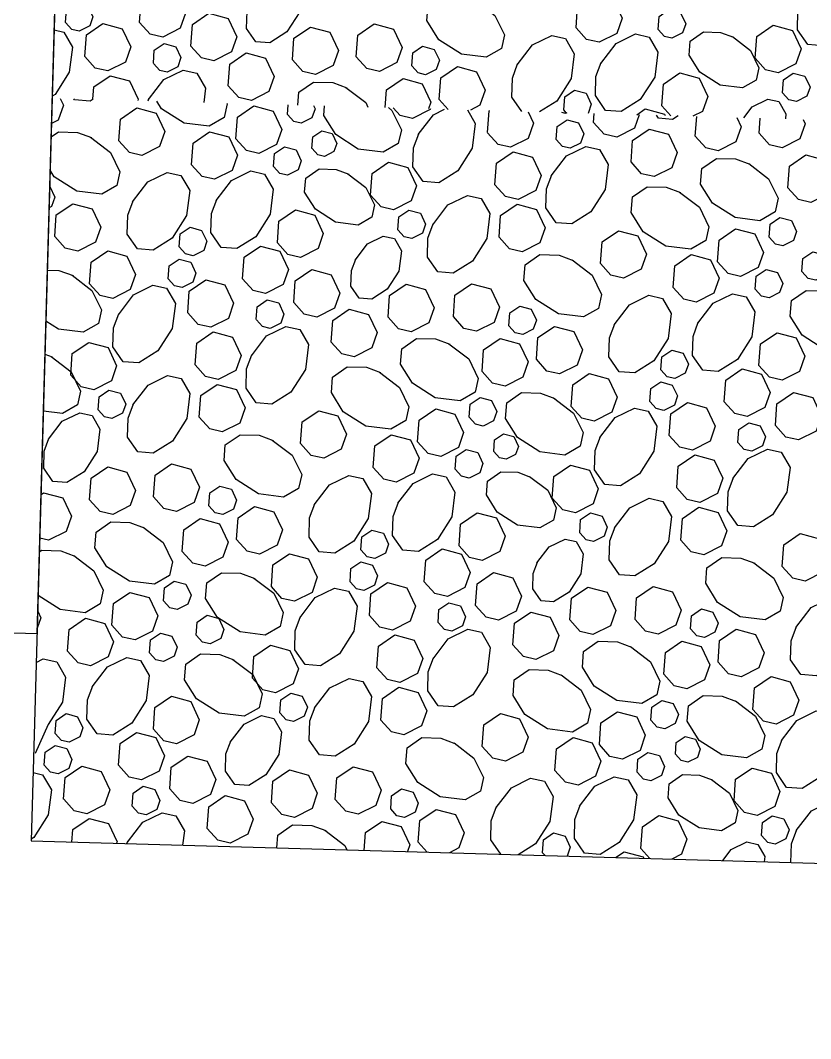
# Model space of a CAD drawing. Header units: feet. Extents: x 6037 to 11520, y 4436 to 7866.
# Drawn here: x 10177.65 to 10189.62, y 5021.64 to 5037.06 of the extents above; entities that cross this region are included whole.
import ezdxf

# ---------------------------------------------------------------- set-up
doc = ezdxf.new("R2010")
doc.units = ezdxf.units.FT
doc.header["$LTSCALE"] = 0.4
doc.header["$MEASUREMENT"] = 0
for name, color, linetype in [('PAVING', 7, 'Continuous'), ('STORM', 7, 'Continuous'), ('STORM INLET', 7, 'Continuous')]:
    doc.layers.add(name, color=color, linetype=linetype)

msp = doc.modelspace()

# ---------------------------------------------------------------- linework, layer by layer
at = {"layer": 'PAVING'}
msp.add_arc((9099.491, 3966.236), 1415.192, 38.959154, 49.587737, dxfattribs=at)
at = {"layer": 'STORM', "color": 1, "ltscale": 5, "flags": 128}
for points in [[(10200.628, 5035.245), (10200.948, 5046.492), (10178.453, 5047.131), (10178.133, 5035.884)], [(10189.502, 5037.405), (10189.733, 5037.708), (10190.026, 5037.851), (10190.234, 5037.804), (10190.365, 5037.575), (10190.319, 5037.198), (10190.101, 5036.856), (10189.812, 5036.676), (10189.577, 5036.693), (10189.421, 5036.917), (10189.429, 5037.206), (10189.509, 5037.421)], [(10181.149, 5037.379), (10181.357, 5037.651), (10181.621, 5037.78), (10181.808, 5037.738), (10181.926, 5037.532), (10181.884, 5037.192), (10181.689, 5036.885), (10181.428, 5036.722), (10181.217, 5036.738), (10181.076, 5036.94), (10181.084, 5037.2), (10181.156, 5037.393)], [(10179.456, 5037.027), (10179.48, 5037.355), (10179.73, 5037.525), (10180.022, 5037.447), (10180.153, 5037.17), (10180.073, 5036.941), (10179.806, 5036.806), (10179.616, 5036.85), (10179.457, 5037.028)], [(10184.538, 5037.367), (10184.84, 5037.136), (10184.983, 5036.843), (10184.937, 5036.635), (10184.708, 5036.503), (10184.331, 5036.55), (10183.989, 5036.768), (10183.808, 5037.057), (10183.826, 5037.292), (10184.05, 5037.448), (10184.339, 5037.44), (10184.553, 5037.36)], [(10186.067, 5036.95), (10186.091, 5037.278), (10186.341, 5037.448), (10186.633, 5037.37), (10186.764, 5037.093), (10186.684, 5036.864), (10186.417, 5036.729), (10186.227, 5036.773), (10186.067, 5036.95)], [(10178.332, 5037.029), (10178.347, 5037.226), (10178.497, 5037.328), (10178.671, 5037.281), (10178.75, 5037.115), (10178.702, 5036.977), (10178.542, 5036.896), (10178.428, 5036.923), (10178.332, 5037.029)], [(10187.311, 5036.924), (10187.325, 5037.121), (10187.475, 5037.223), (10187.65, 5037.176), (10187.729, 5037.01), (10187.681, 5036.872), (10187.521, 5036.791), (10187.407, 5036.818), (10187.311, 5036.924)], [(10180.233, 5036.67), (10180.256, 5036.998), (10180.506, 5037.168), (10180.798, 5037.089), (10180.929, 5036.812), (10180.849, 5036.583), (10180.582, 5036.448), (10180.392, 5036.493), (10180.233, 5036.67)], [(10178.163, 5036.917), (10178.307, 5036.884), (10178.439, 5036.656), (10178.392, 5036.278), (10178.175, 5035.937), (10178.134, 5035.911)], [(10178.626, 5036.516), (10178.65, 5036.844), (10178.9, 5037.014), (10179.191, 5036.935), (10179.322, 5036.658), (10179.242, 5036.429), (10178.975, 5036.294), (10178.785, 5036.339), (10178.626, 5036.516)], [(10181.771, 5036.462), (10181.794, 5036.79), (10182.044, 5036.96), (10182.336, 5036.881), (10182.467, 5036.604), (10182.387, 5036.375), (10182.121, 5036.24), (10181.93, 5036.285), (10181.771, 5036.462)], [(10182.738, 5036.509), (10182.762, 5036.837), (10183.012, 5037.007), (10183.304, 5036.928), (10183.435, 5036.651), (10183.355, 5036.422), (10183.088, 5036.287), (10182.898, 5036.332), (10182.738, 5036.508)], [(10188.78, 5036.488), (10188.804, 5036.816), (10189.054, 5036.986), (10189.346, 5036.908), (10189.477, 5036.631), (10189.397, 5036.402), (10189.13, 5036.267), (10188.94, 5036.311), (10188.78, 5036.489)], [(10185.176, 5036.386), (10185.407, 5036.689), (10185.7, 5036.832), (10185.908, 5036.785), (10186.039, 5036.556), (10185.992, 5036.179), (10185.775, 5035.837), (10185.513, 5035.674)], [(10186.442, 5036.409), (10186.673, 5036.711), (10186.966, 5036.855), (10187.174, 5036.808), (10187.305, 5036.58), (10187.259, 5036.202), (10187.041, 5035.86), (10186.752, 5035.679), (10186.516, 5035.697), (10186.361, 5035.921), (10186.369, 5036.21), (10186.449, 5036.424)], [(10188.437, 5036.814), (10188.709, 5036.606), (10188.838, 5036.342), (10188.797, 5036.155), (10188.591, 5036.037), (10188.251, 5036.079), (10187.943, 5036.275), (10187.78, 5036.535), (10187.797, 5036.747), (10187.998, 5036.887), (10188.258, 5036.879), (10188.451, 5036.807)], [(10179.665, 5036.411), (10179.679, 5036.607), (10179.829, 5036.709), (10180.005, 5036.662), (10180.083, 5036.496), (10180.035, 5036.359), (10179.875, 5036.277), (10179.761, 5036.304), (10179.665, 5036.41)], [(10183.579, 5036.37), (10183.593, 5036.567), (10183.743, 5036.669), (10183.918, 5036.622), (10183.997, 5036.456), (10183.949, 5036.318), (10183.789, 5036.238), (10183.674, 5036.264), (10183.579, 5036.37)], [(10180.8, 5036.071), (10180.823, 5036.399), (10181.073, 5036.569), (10181.365, 5036.49), (10181.496, 5036.213), (10181.416, 5035.984), (10181.15, 5035.849), (10180.959, 5035.894), (10180.8, 5036.071)], [(10179.591, 5035.863), (10179.822, 5036.165), (10180.115, 5036.308), (10180.323, 5036.262), (10180.454, 5036.033), (10180.428, 5035.818)], [(10183.996, 5035.862), (10184.02, 5036.19), (10184.27, 5036.36), (10184.562, 5036.282), (10184.693, 5036.005), (10184.612, 5035.776), (10184.469, 5035.703)], [(10185.246, 5035.681), (10185.095, 5035.899), (10185.103, 5036.187), (10185.183, 5036.401)], [(10178.749, 5035.866), (10178.762, 5036.053), (10179.012, 5036.223), (10179.304, 5036.145), (10179.435, 5035.868), (10179.428, 5035.846)], [(10181.855, 5035.777), (10181.87, 5035.971), (10182.093, 5036.127), (10182.382, 5036.118), (10182.596, 5036.039)], [(10183.178, 5035.74), (10183.197, 5036.008), (10183.447, 5036.178), (10183.739, 5036.1), (10183.87, 5035.823), (10183.835, 5035.721)], [(10187.368, 5035.767), (10187.391, 5036.095), (10187.641, 5036.265), (10187.933, 5036.187), (10188.064, 5035.91), (10187.984, 5035.681), (10187.839, 5035.608)], [(10189.195, 5035.964), (10189.209, 5036.161), (10189.359, 5036.263), (10189.534, 5036.216), (10189.613, 5036.05), (10189.565, 5035.912), (10189.405, 5035.831), (10189.291, 5035.858), (10189.195, 5035.964)], [(10182.581, 5036.046), (10182.883, 5035.815), (10182.916, 5035.747)], [(10185.881, 5035.704), (10185.896, 5035.901), (10186.046, 5036.004), (10186.221, 5035.956), (10186.299, 5035.79), (10186.252, 5035.652)], [(10178.133, 5035.883), (10177.814, 5024.636), (10200.309, 5023.997), (10200.628, 5035.245)], [(10178.255, 5035.88), (10178.302, 5035.779), (10178.222, 5035.55), (10178.122, 5035.499)], [(10178.752, 5035.866), (10178.707, 5035.838), (10178.472, 5035.856), (10178.459, 5035.874)], [(10179.585, 5035.842), (10179.598, 5035.878)], [(10180.778, 5035.808), (10180.783, 5035.796), (10180.737, 5035.588), (10180.508, 5035.457), (10180.131, 5035.504), (10179.789, 5035.721), (10179.716, 5035.838)], [(10184.131, 5035.713), (10183.996, 5035.862)], [(10188.608, 5035.586), (10188.736, 5035.752), (10188.973, 5035.868), (10189.141, 5035.83), (10189.248, 5035.645), (10189.238, 5035.568)], [(10179.142, 5035.237), (10179.166, 5035.566), (10179.416, 5035.736), (10179.708, 5035.657), (10179.839, 5035.38), (10179.759, 5035.151), (10179.492, 5035.016), (10179.302, 5035.061), (10179.142, 5035.238)], [(10180.916, 5035.266), (10180.939, 5035.593), (10181.189, 5035.764), (10181.481, 5035.685), (10181.612, 5035.408), (10181.532, 5035.179), (10181.265, 5035.044), (10181.075, 5035.089), (10180.916, 5035.266)], [(10181.696, 5035.637), (10181.707, 5035.782)], [(10182.091, 5035.771), (10182.114, 5035.723), (10182.066, 5035.586), (10181.906, 5035.505), (10181.792, 5035.531), (10181.696, 5035.637)], [(10183.225, 5035.739), (10183.278, 5035.698), (10183.422, 5035.405), (10183.375, 5035.197), (10183.146, 5035.066), (10182.768, 5035.112), (10182.427, 5035.33), (10182.246, 5035.62), (10182.257, 5035.766)], [(10183.861, 5035.721), (10183.858, 5035.712), (10183.592, 5035.577), (10183.401, 5035.621), (10183.297, 5035.737)], [(10184.423, 5035.705), (10184.541, 5035.501), (10184.494, 5035.123), (10184.277, 5034.781), (10183.987, 5034.601), (10183.752, 5034.619), (10183.596, 5034.842), (10183.605, 5035.131), (10183.685, 5035.345)], [(10183.677, 5035.33), (10183.908, 5035.632), (10184.076, 5035.715)], [(10184.727, 5035.361), (10184.751, 5035.689), (10184.761, 5035.695)], [(10185.341, 5035.678), (10185.424, 5035.503), (10185.344, 5035.274), (10185.077, 5035.139), (10184.887, 5035.183), (10184.728, 5035.36)], [(10185.93, 5035.662), (10185.908, 5035.65), (10185.85, 5035.664)], [(10185.92, 5035.662), (10185.882, 5035.705)], [(10186.986, 5035.632), (10187.114, 5035.719), (10187.406, 5035.64), (10187.416, 5035.62)], [(10187.503, 5035.617), (10187.368, 5035.767)], [(10185.767, 5035.255), (10185.781, 5035.452), (10185.931, 5035.554), (10186.106, 5035.507), (10186.185, 5035.341), (10186.137, 5035.203), (10185.977, 5035.123), (10185.863, 5035.149), (10185.767, 5035.255)], [(10186.334, 5035.514), (10186.344, 5035.65)], [(10187.022, 5035.631), (10186.951, 5035.428), (10186.684, 5035.293), (10186.494, 5035.338), (10186.334, 5035.514)], [(10187.613, 5035.614), (10187.528, 5035.562), (10187.317, 5035.578), (10187.285, 5035.624)], [(10187.873, 5035.306), (10187.895, 5035.606)], [(10188.503, 5035.589), (10188.569, 5035.449), (10188.489, 5035.219), (10188.222, 5035.085), (10188.032, 5035.129), (10187.873, 5035.306)], [(10188.84, 5035.353), (10188.856, 5035.579)], [(10189.506, 5035.561), (10189.537, 5035.496), (10189.456, 5035.267), (10189.189, 5035.132), (10188.999, 5035.176), (10188.84, 5035.353)], [(10178.117, 5035.297), (10178.226, 5035.373), (10178.514, 5035.365), (10178.729, 5035.285)], [(10180.242, 5034.875), (10180.266, 5035.203), (10180.516, 5035.373), (10180.808, 5035.295), (10180.939, 5035.018), (10180.859, 5034.789), (10180.593, 5034.654), (10180.402, 5034.698), (10180.243, 5034.875)], [(10182.067, 5035.12), (10182.08, 5035.297), (10182.215, 5035.389), (10182.373, 5035.346), (10182.443, 5035.196), (10182.4, 5035.073), (10182.256, 5035), (10182.154, 5035.024), (10182.068, 5035.12)], [(10186.901, 5034.916), (10186.925, 5035.244), (10187.175, 5035.414), (10187.467, 5035.335), (10187.598, 5035.058), (10187.518, 5034.829), (10187.251, 5034.694), (10187.061, 5034.739), (10186.901, 5034.916)], [(10178.713, 5035.292), (10179.016, 5035.061), (10179.159, 5034.768), (10179.112, 5034.56), (10178.884, 5034.429), (10178.506, 5034.475), (10178.164, 5034.693), (10178.102, 5034.792)], [(10181.486, 5034.849), (10181.501, 5035.046), (10181.651, 5035.148), (10181.826, 5035.101), (10181.905, 5034.935), (10181.856, 5034.798), (10181.696, 5034.717), (10181.582, 5034.743), (10181.486, 5034.849)], [(10184.84, 5034.57), (10184.864, 5034.898), (10185.114, 5035.068), (10185.406, 5034.989), (10185.537, 5034.712), (10185.457, 5034.483), (10185.19, 5034.348), (10185, 5034.393), (10184.84, 5034.57)], [(10185.692, 5034.707), (10185.923, 5035.01), (10186.217, 5035.153), (10186.425, 5035.106), (10186.556, 5034.878), (10186.509, 5034.5), (10186.292, 5034.159), (10186.002, 5033.978), (10185.767, 5033.996), (10185.612, 5034.22), (10185.62, 5034.509), (10185.7, 5034.723)], [(10182.955, 5034.413), (10182.979, 5034.741), (10183.229, 5034.911), (10183.521, 5034.833), (10183.652, 5034.556), (10183.572, 5034.327), (10183.305, 5034.192), (10183.115, 5034.236), (10182.955, 5034.414)], [(10188.683, 5034.891), (10188.985, 5034.66), (10189.128, 5034.366), (10189.082, 5034.159), (10188.853, 5034.027), (10188.476, 5034.074), (10188.134, 5034.291), (10187.953, 5034.581), (10187.971, 5034.816), (10188.195, 5034.971), (10188.484, 5034.963), (10188.698, 5034.883)], [(10189.275, 5034.525), (10189.299, 5034.853), (10189.549, 5035.023), (10189.841, 5034.945), (10189.972, 5034.667), (10189.892, 5034.438), (10189.625, 5034.304), (10189.435, 5034.348), (10189.275, 5034.525)], [(10179.351, 5034.311), (10179.582, 5034.614), (10179.875, 5034.757), (10180.083, 5034.71), (10180.215, 5034.482), (10180.168, 5034.104), (10179.951, 5033.762), (10179.661, 5033.581), (10179.426, 5033.599), (10179.27, 5033.824), (10179.279, 5034.112), (10179.358, 5034.326)], [(10180.617, 5034.334), (10180.848, 5034.637), (10181.141, 5034.78), (10181.35, 5034.733), (10181.481, 5034.505), (10181.434, 5034.127), (10181.217, 5033.785), (10180.927, 5033.605), (10180.692, 5033.623), (10180.536, 5033.847), (10180.545, 5034.135), (10180.625, 5034.349)], [(10182.613, 5034.739), (10182.885, 5034.531), (10183.013, 5034.267), (10182.972, 5034.08), (10182.766, 5033.962), (10182.426, 5034.004), (10182.119, 5034.2), (10181.956, 5034.46), (10181.972, 5034.672), (10182.174, 5034.812), (10182.434, 5034.804), (10182.626, 5034.732)], [(10178.095, 5034.544), (10178.172, 5034.381), (10178.124, 5034.243), (10178.086, 5034.224)], [(10187.633, 5034.461), (10187.936, 5034.23), (10188.079, 5033.936), (10188.032, 5033.729), (10187.804, 5033.597), (10187.426, 5033.644), (10187.084, 5033.861), (10186.904, 5034.151), (10186.922, 5034.386), (10187.145, 5034.542), (10187.434, 5034.533), (10187.648, 5034.453)], [(10178.172, 5033.787), (10178.195, 5034.115), (10178.445, 5034.285), (10178.737, 5034.207), (10178.868, 5033.93), (10178.788, 5033.701), (10178.521, 5033.566), (10178.331, 5033.611), (10178.172, 5033.787)], [(10183.897, 5033.964), (10184.128, 5034.266), (10184.421, 5034.409), (10184.63, 5034.363), (10184.761, 5034.134), (10184.714, 5033.757), (10184.497, 5033.415), (10184.207, 5033.234), (10183.972, 5033.252), (10183.816, 5033.476), (10183.825, 5033.765), (10183.905, 5033.979)], [(10184.901, 5033.777), (10184.925, 5034.104), (10185.175, 5034.275), (10185.467, 5034.196), (10185.598, 5033.919), (10185.518, 5033.69), (10185.251, 5033.555), (10185.061, 5033.6), (10184.901, 5033.777)], [(10181.543, 5033.692), (10181.567, 5034.02), (10181.816, 5034.19), (10182.109, 5034.112), (10182.239, 5033.835), (10182.159, 5033.606), (10181.893, 5033.471), (10181.702, 5033.516), (10181.543, 5033.692)], [(10183.37, 5033.889), (10183.385, 5034.086), (10183.535, 5034.188), (10183.71, 5034.141), (10183.788, 5033.975), (10183.74, 5033.837), (10183.58, 5033.756), (10183.466, 5033.783), (10183.37, 5033.889)], [(10188.992, 5033.777), (10189.006, 5033.974), (10189.156, 5034.076), (10189.331, 5034.029), (10189.409, 5033.863), (10189.362, 5033.726), (10189.202, 5033.645), (10189.087, 5033.671), (10188.992, 5033.777)], [(10180.057, 5033.63), (10180.071, 5033.826), (10180.221, 5033.929), (10180.396, 5033.881), (10180.475, 5033.715), (10180.427, 5033.578), (10180.267, 5033.497), (10180.153, 5033.523), (10180.057, 5033.63)], [(10186.438, 5033.378), (10186.461, 5033.706), (10186.712, 5033.876), (10187.003, 5033.797), (10187.134, 5033.521), (10187.054, 5033.291), (10186.787, 5033.156), (10186.597, 5033.201), (10186.438, 5033.378)], [(10188.211, 5033.406), (10188.235, 5033.734), (10188.485, 5033.904), (10188.777, 5033.826), (10188.908, 5033.548), (10188.828, 5033.319), (10188.561, 5033.184), (10188.37, 5033.229), (10188.211, 5033.406)], [(10182.724, 5033.432), (10182.911, 5033.677), (10183.148, 5033.793), (10183.317, 5033.756), (10183.423, 5033.57), (10183.385, 5033.265), (10183.209, 5032.988), (10182.975, 5032.841), (10182.784, 5032.856), (10182.658, 5033.037), (10182.665, 5033.271), (10182.73, 5033.444)], [(10178.699, 5033.072), (10178.723, 5033.4), (10178.973, 5033.57), (10179.265, 5033.491), (10179.395, 5033.214), (10179.316, 5032.986), (10179.049, 5032.851), (10178.859, 5032.895), (10178.699, 5033.072)], [(10181.015, 5033.146), (10181.039, 5033.474), (10181.289, 5033.644), (10181.581, 5033.565), (10181.712, 5033.288), (10181.632, 5033.059), (10181.366, 5032.924), (10181.175, 5032.969), (10181.016, 5033.145)], [(10186.009, 5033.433), (10186.311, 5033.201), (10186.454, 5032.908), (10186.408, 5032.7), (10186.179, 5032.569), (10185.802, 5032.615), (10185.46, 5032.833), (10185.279, 5033.123), (10185.297, 5033.358), (10185.521, 5033.513), (10185.81, 5033.505), (10186.024, 5033.425)], [(10187.538, 5033.015), (10187.562, 5033.344), (10187.812, 5033.513), (10188.104, 5033.435), (10188.235, 5033.158), (10188.154, 5032.929), (10187.888, 5032.794), (10187.698, 5032.838), (10187.538, 5033.016)], [(10189.489, 5033.259), (10189.503, 5033.456), (10189.653, 5033.558), (10189.828, 5033.511), (10189.907, 5033.345), (10189.859, 5033.207), (10189.699, 5033.126), (10189.585, 5033.153), (10189.489, 5033.259)], [(10179.891, 5033.147), (10179.906, 5033.344), (10180.056, 5033.446), (10180.23, 5033.399), (10180.309, 5033.233), (10180.261, 5033.096), (10180.101, 5033.014), (10179.987, 5033.041), (10179.891, 5033.148)], [(10178.433, 5033.203), (10178.735, 5032.972), (10178.879, 5032.678), (10178.832, 5032.47), (10178.603, 5032.339), (10178.226, 5032.386), (10178.037, 5032.506)], [(10178.059, 5033.28), (10178.234, 5033.275), (10178.448, 5033.195)], [(10181.792, 5032.788), (10181.815, 5033.116), (10182.065, 5033.286), (10182.357, 5033.207), (10182.488, 5032.93), (10182.408, 5032.702), (10182.141, 5032.566), (10181.951, 5032.611), (10181.792, 5032.788)], [(10188.782, 5032.99), (10188.796, 5033.186), (10188.946, 5033.289), (10189.121, 5033.241), (10189.2, 5033.075), (10189.152, 5032.938), (10188.992, 5032.857), (10188.878, 5032.883), (10188.782, 5032.99)], [(10179.135, 5032.604), (10179.366, 5032.906), (10179.659, 5033.049), (10179.866, 5033.003), (10179.998, 5032.774), (10179.951, 5032.396), (10179.734, 5032.055), (10179.444, 5031.874), (10179.209, 5031.892), (10179.053, 5032.116), (10179.062, 5032.405), (10179.142, 5032.619)], [(10180.185, 5032.634), (10180.209, 5032.962), (10180.458, 5033.132), (10180.75, 5033.054), (10180.881, 5032.776), (10180.801, 5032.547), (10180.534, 5032.413), (10180.344, 5032.457), (10180.185, 5032.634)], [(10183.221, 5032.567), (10183.244, 5032.895), (10183.494, 5033.065), (10183.786, 5032.987), (10183.917, 5032.71), (10183.837, 5032.481), (10183.57, 5032.346), (10183.38, 5032.39), (10183.221, 5032.567)], [(10184.209, 5032.574), (10184.233, 5032.902), (10184.483, 5033.072), (10184.775, 5032.993), (10184.906, 5032.716), (10184.825, 5032.487), (10184.558, 5032.352), (10184.368, 5032.397), (10184.209, 5032.574)], [(10186.646, 5032.451), (10186.877, 5032.754), (10187.171, 5032.897), (10187.378, 5032.851), (10187.51, 5032.622), (10187.463, 5032.244), (10187.246, 5031.903), (10186.956, 5031.722), (10186.721, 5031.74), (10186.565, 5031.964), (10186.574, 5032.252), (10186.654, 5032.466)], [(10187.913, 5032.474), (10188.144, 5032.777), (10188.437, 5032.92), (10188.645, 5032.873), (10188.777, 5032.645), (10188.729, 5032.267), (10188.512, 5031.925), (10188.222, 5031.745), (10187.987, 5031.763), (10187.832, 5031.987), (10187.84, 5032.275), (10187.92, 5032.49)], [(10190.043, 5032.891), (10190.345, 5032.66), (10190.488, 5032.367), (10190.442, 5032.159), (10190.213, 5032.028), (10189.835, 5032.074), (10189.494, 5032.292), (10189.313, 5032.582), (10189.331, 5032.817), (10189.555, 5032.972), (10189.844, 5032.964), (10190.058, 5032.884)], [(10181.224, 5032.529), (10181.238, 5032.725), (10181.388, 5032.828), (10181.564, 5032.781), (10181.642, 5032.614), (10181.594, 5032.477), (10181.434, 5032.396), (10181.32, 5032.423), (10181.225, 5032.528)], [(10185.05, 5032.435), (10185.064, 5032.632), (10185.214, 5032.735), (10185.389, 5032.687), (10185.468, 5032.521), (10185.42, 5032.384), (10185.26, 5032.303), (10185.145, 5032.329), (10185.05, 5032.436)], [(10182.359, 5032.189), (10182.382, 5032.517), (10182.632, 5032.687), (10182.924, 5032.608), (10183.055, 5032.332), (10182.975, 5032.102), (10182.709, 5031.968), (10182.518, 5032.012), (10182.359, 5032.189)], [(10181.15, 5031.981), (10181.381, 5032.284), (10181.674, 5032.427), (10181.882, 5032.38), (10182.013, 5032.151), (10181.967, 5031.774), (10181.749, 5031.432), (10181.46, 5031.251), (10181.224, 5031.269), (10181.069, 5031.493), (10181.077, 5031.782), (10181.157, 5031.996)], [(10185.467, 5031.928), (10185.49, 5032.256), (10185.74, 5032.426), (10186.033, 5032.347), (10186.163, 5032.07), (10186.083, 5031.841), (10185.817, 5031.706), (10185.627, 5031.751), (10185.467, 5031.928)], [(10180.298, 5031.843), (10180.321, 5032.172), (10180.571, 5032.342), (10180.863, 5032.263), (10180.994, 5031.986), (10180.914, 5031.757), (10180.647, 5031.622), (10180.457, 5031.666), (10180.298, 5031.844)], [(10188.838, 5031.833), (10188.862, 5032.161), (10189.112, 5032.331), (10189.404, 5032.252), (10189.535, 5031.975), (10189.455, 5031.746), (10189.188, 5031.611), (10188.998, 5031.656), (10188.838, 5031.833)], [(10178.413, 5031.687), (10178.436, 5032.015), (10178.686, 5032.185), (10178.978, 5032.107), (10179.109, 5031.829), (10179.029, 5031.6), (10178.762, 5031.465), (10178.572, 5031.51), (10178.413, 5031.687)], [(10184.14, 5032.164), (10184.442, 5031.933), (10184.586, 5031.64), (10184.539, 5031.432), (10184.31, 5031.301), (10183.933, 5031.347), (10183.591, 5031.565), (10183.41, 5031.854), (10183.428, 5032.089), (10183.652, 5032.245), (10183.941, 5032.237), (10184.155, 5032.157)], [(10184.644, 5031.746), (10184.668, 5032.074), (10184.918, 5032.244), (10185.21, 5032.165), (10185.341, 5031.888), (10185.261, 5031.659), (10184.994, 5031.524), (10184.804, 5031.568), (10184.645, 5031.746)], [(10178.117, 5031.972), (10178.419, 5031.741), (10178.562, 5031.448), (10178.515, 5031.239), (10178.287, 5031.108), (10177.999, 5031.144)], [(10178.023, 5032.005), (10178.131, 5031.964)], [(10187.352, 5031.77), (10187.367, 5031.967), (10187.517, 5032.069), (10187.692, 5032.022), (10187.77, 5031.855), (10187.722, 5031.718), (10187.562, 5031.637), (10187.448, 5031.664), (10187.353, 5031.77)], [(10183.091, 5031.734), (10183.393, 5031.503), (10183.536, 5031.21), (10183.489, 5031.002), (10183.261, 5030.87), (10182.883, 5030.917), (10182.542, 5031.135), (10182.361, 5031.424), (10182.379, 5031.659), (10182.603, 5031.815), (10182.891, 5031.807), (10183.106, 5031.727)], [(10179.354, 5031.237), (10179.585, 5031.539), (10179.879, 5031.683), (10180.087, 5031.636), (10180.218, 5031.408), (10180.171, 5031.03), (10179.954, 5030.689), (10179.664, 5030.508), (10179.429, 5030.526), (10179.274, 5030.749), (10179.282, 5031.038), (10179.362, 5031.252)], [(10185.994, 5031.212), (10186.018, 5031.54), (10186.268, 5031.711), (10186.56, 5031.632), (10186.691, 5031.355), (10186.611, 5031.126), (10186.344, 5030.991), (10186.154, 5031.035), (10185.994, 5031.212)], [(10188.311, 5031.286), (10188.335, 5031.614), (10188.585, 5031.784), (10188.877, 5031.705), (10189.008, 5031.428), (10188.928, 5031.199), (10188.661, 5031.064), (10188.471, 5031.109), (10188.311, 5031.286)], [(10180.359, 5031.05), (10180.382, 5031.378), (10180.632, 5031.548), (10180.924, 5031.47), (10181.055, 5031.193), (10180.975, 5030.963), (10180.708, 5030.829), (10180.518, 5030.873), (10180.359, 5031.05)], [(10187.187, 5031.288), (10187.201, 5031.485), (10187.351, 5031.586), (10187.526, 5031.539), (10187.605, 5031.373), (10187.557, 5031.236), (10187.396, 5031.155), (10187.282, 5031.181), (10187.187, 5031.288)], [(10178.828, 5031.163), (10178.842, 5031.359), (10178.992, 5031.462), (10179.167, 5031.414), (10179.246, 5031.248), (10179.198, 5031.111), (10179.038, 5031.03), (10178.924, 5031.057), (10178.828, 5031.163)], [(10184.449, 5031.051), (10184.463, 5031.248), (10184.613, 5031.35), (10184.788, 5031.303), (10184.867, 5031.136), (10184.819, 5030.999), (10184.659, 5030.918), (10184.544, 5030.945), (10184.449, 5031.051)], [(10185.728, 5031.343), (10186.031, 5031.112), (10186.174, 5030.818), (10186.128, 5030.611), (10185.899, 5030.479), (10185.521, 5030.526), (10185.18, 5030.743), (10184.999, 5031.033), (10185.017, 5031.268), (10185.241, 5031.424), (10185.53, 5031.415), (10185.744, 5031.335)], [(10189.087, 5030.928), (10189.111, 5031.256), (10189.361, 5031.426), (10189.653, 5031.348), (10189.783, 5031.071), (10189.704, 5030.842), (10189.437, 5030.707), (10189.247, 5030.751), (10189.087, 5030.928)], [(10187.48, 5030.774), (10187.504, 5031.102), (10187.754, 5031.272), (10188.046, 5031.194), (10188.177, 5030.917), (10188.097, 5030.688), (10187.83, 5030.553), (10187.639, 5030.597), (10187.48, 5030.774)], [(10178.077, 5030.718), (10178.285, 5030.989), (10178.549, 5031.118), (10178.736, 5031.077), (10178.854, 5030.871), (10178.813, 5030.531), (10178.617, 5030.223), (10178.356, 5030.061), (10178.144, 5030.077), (10178.004, 5030.279), (10178.012, 5030.538), (10178.084, 5030.731)], [(10181.895, 5030.651), (10181.919, 5030.979), (10182.169, 5031.149), (10182.461, 5031.071), (10182.592, 5030.794), (10182.512, 5030.565), (10182.245, 5030.43), (10182.055, 5030.474), (10181.895, 5030.651)], [(10183.668, 5030.679), (10183.692, 5031.008), (10183.942, 5031.178), (10184.234, 5031.099), (10184.365, 5030.822), (10184.285, 5030.593), (10184.018, 5030.458), (10183.828, 5030.502), (10183.668, 5030.679)], [(10186.43, 5030.744), (10186.661, 5031.046), (10186.954, 5031.189), (10187.162, 5031.143), (10187.293, 5030.914), (10187.247, 5030.537), (10187.029, 5030.195), (10186.74, 5030.014), (10186.504, 5030.032), (10186.349, 5030.256), (10186.358, 5030.545), (10186.437, 5030.759)], [(10188.52, 5030.669), (10188.534, 5030.866), (10188.684, 5030.968), (10188.859, 5030.921), (10188.938, 5030.755), (10188.89, 5030.617), (10188.73, 5030.536), (10188.616, 5030.563), (10188.52, 5030.669)], [(10181.466, 5030.706), (10181.768, 5030.475), (10181.912, 5030.182), (10181.865, 5029.973), (10181.636, 5029.842), (10181.259, 5029.889), (10180.917, 5030.107), (10180.736, 5030.396), (10180.754, 5030.631), (10180.978, 5030.787), (10181.267, 5030.778), (10181.481, 5030.698)], [(10182.995, 5030.289), (10183.019, 5030.617), (10183.269, 5030.787), (10183.561, 5030.708), (10183.692, 5030.431), (10183.612, 5030.202), (10183.345, 5030.068), (10183.155, 5030.112), (10182.995, 5030.289)], [(10184.82, 5030.533), (10184.833, 5030.71), (10184.968, 5030.802), (10185.126, 5030.76), (10185.196, 5030.61), (10185.153, 5030.487), (10185.009, 5030.414), (10184.906, 5030.438), (10184.82, 5030.533)], [(10184.239, 5030.263), (10184.253, 5030.46), (10184.403, 5030.562), (10184.578, 5030.515), (10184.657, 5030.349), (10184.609, 5030.211), (10184.449, 5030.13), (10184.335, 5030.157), (10184.239, 5030.263)], [(10187.593, 5029.984), (10187.617, 5030.312), (10187.866, 5030.482), (10188.159, 5030.403), (10188.29, 5030.126), (10188.21, 5029.897), (10187.942, 5029.762), (10187.752, 5029.807), (10187.593, 5029.984)], [(10188.445, 5030.121), (10188.676, 5030.424), (10188.969, 5030.567), (10189.177, 5030.521), (10189.309, 5030.292), (10189.262, 5029.915), (10189.045, 5029.573), (10188.755, 5029.392), (10188.52, 5029.41), (10188.364, 5029.634), (10188.373, 5029.922), (10188.453, 5030.137)], [(10178.699, 5029.8), (10178.723, 5030.128), (10178.973, 5030.298), (10179.265, 5030.22), (10179.395, 5029.943), (10179.316, 5029.714), (10179.049, 5029.579), (10178.858, 5029.623), (10178.699, 5029.8)], [(10179.666, 5029.847), (10179.69, 5030.175), (10179.94, 5030.345), (10180.232, 5030.267), (10180.363, 5029.99), (10180.282, 5029.761), (10180.016, 5029.626), (10179.825, 5029.67), (10179.666, 5029.847)], [(10185.708, 5029.827), (10185.732, 5030.155), (10185.982, 5030.325), (10186.274, 5030.247), (10186.405, 5029.969), (10186.325, 5029.741), (10186.058, 5029.605), (10185.868, 5029.65), (10185.708, 5029.827)], [(10182.103, 5029.725), (10182.335, 5030.027), (10182.628, 5030.171), (10182.836, 5030.124), (10182.967, 5029.895), (10182.921, 5029.518), (10182.703, 5029.176), (10182.413, 5028.995), (10182.178, 5029.013), (10182.023, 5029.237), (10182.031, 5029.526), (10182.111, 5029.74)], [(10183.37, 5029.748), (10183.601, 5030.05), (10183.894, 5030.193), (10184.102, 5030.147), (10184.234, 5029.918), (10184.187, 5029.541), (10183.969, 5029.199), (10183.68, 5029.018), (10183.445, 5029.036), (10183.289, 5029.26), (10183.298, 5029.549), (10183.377, 5029.763)], [(10185.365, 5030.153), (10185.638, 5029.945), (10185.766, 5029.681), (10185.725, 5029.494), (10185.519, 5029.375), (10185.179, 5029.417), (10184.872, 5029.613), (10184.709, 5029.874), (10184.725, 5030.085), (10184.926, 5030.225), (10185.186, 5030.218), (10185.379, 5030.146)], [(10180.507, 5029.709), (10180.521, 5029.906), (10180.671, 5030.008), (10180.846, 5029.961), (10180.925, 5029.795), (10180.877, 5029.657), (10180.717, 5029.576), (10180.603, 5029.603), (10180.507, 5029.709)], [(10177.963, 5029.881), (10178.002, 5029.907), (10178.293, 5029.829), (10178.424, 5029.552), (10178.344, 5029.323), (10178.077, 5029.188), (10177.944, 5029.219)], [(10186.65, 5029.378), (10186.881, 5029.68), (10187.174, 5029.823), (10187.382, 5029.776), (10187.514, 5029.548), (10187.467, 5029.17), (10187.25, 5028.829), (10186.96, 5028.648), (10186.725, 5028.666), (10186.569, 5028.89), (10186.578, 5029.178), (10186.658, 5029.393)], [(10180.924, 5029.201), (10180.948, 5029.529), (10181.198, 5029.7), (10181.49, 5029.621), (10181.621, 5029.344), (10181.541, 5029.115), (10181.274, 5028.98), (10181.084, 5029.024), (10180.924, 5029.201)], [(10187.654, 5029.19), (10187.678, 5029.518), (10187.928, 5029.688), (10188.22, 5029.61), (10188.351, 5029.333), (10188.271, 5029.104), (10188.004, 5028.969), (10187.813, 5029.013), (10187.654, 5029.19)], [(10180.101, 5029.019), (10180.125, 5029.347), (10180.375, 5029.517), (10180.667, 5029.439), (10180.798, 5029.161), (10180.718, 5028.932), (10180.451, 5028.798), (10180.261, 5028.842), (10180.102, 5029.019)], [(10184.295, 5029.106), (10184.319, 5029.434), (10184.569, 5029.604), (10184.861, 5029.526), (10184.992, 5029.248), (10184.912, 5029.019), (10184.645, 5028.884), (10184.455, 5028.929), (10184.296, 5029.106)], [(10186.123, 5029.303), (10186.137, 5029.5), (10186.287, 5029.602), (10186.462, 5029.554), (10186.541, 5029.388), (10186.493, 5029.251), (10186.333, 5029.17), (10186.219, 5029.197), (10186.123, 5029.303)], [(10179.509, 5029.385), (10179.812, 5029.153), (10179.955, 5028.86), (10179.908, 5028.653), (10179.68, 5028.521), (10179.302, 5028.568), (10178.96, 5028.785), (10178.78, 5029.075), (10178.798, 5029.31), (10179.022, 5029.465), (10179.31, 5029.457), (10179.524, 5029.377)], [(10182.81, 5029.043), (10182.823, 5029.24), (10182.974, 5029.342), (10183.149, 5029.295), (10183.227, 5029.129), (10183.18, 5028.991), (10183.019, 5028.91), (10182.905, 5028.937), (10182.81, 5029.043)], [(10185.476, 5028.846), (10185.663, 5029.091), (10185.901, 5029.207), (10186.069, 5029.169), (10186.176, 5028.984), (10186.138, 5028.678), (10185.962, 5028.402), (10185.727, 5028.255), (10185.537, 5028.27), (10185.411, 5028.451), (10185.418, 5028.685), (10185.482, 5028.858)], [(10189.19, 5028.792), (10189.214, 5029.119), (10189.464, 5029.29), (10189.756, 5029.211), (10189.887, 5028.934), (10189.807, 5028.705), (10189.54, 5028.57), (10189.35, 5028.615), (10189.191, 5028.792)], [(10177.938, 5029.012), (10177.972, 5029.036), (10178.261, 5029.027), (10178.474, 5028.947)], [(10183.768, 5028.559), (10183.792, 5028.887), (10184.042, 5029.057), (10184.334, 5028.979), (10184.465, 5028.702), (10184.385, 5028.473), (10184.118, 5028.338), (10183.928, 5028.382), (10183.769, 5028.559)], [(10178.459, 5028.955), (10178.762, 5028.724), (10178.905, 5028.43), (10178.859, 5028.223), (10178.63, 5028.091), (10178.252, 5028.138), (10177.92, 5028.35)], [(10181.452, 5028.486), (10181.475, 5028.814), (10181.725, 5028.984), (10182.017, 5028.905), (10182.148, 5028.628), (10182.068, 5028.399), (10181.802, 5028.264), (10181.611, 5028.308), (10181.452, 5028.486)], [(10188.761, 5028.846), (10189.064, 5028.615), (10189.207, 5028.322), (10189.16, 5028.114), (10188.932, 5027.983), (10188.554, 5028.029), (10188.212, 5028.247), (10188.032, 5028.536), (10188.05, 5028.771), (10188.274, 5028.927), (10188.563, 5028.919), (10188.777, 5028.839)], [(10182.644, 5028.561), (10182.658, 5028.758), (10182.808, 5028.86), (10182.983, 5028.813), (10183.062, 5028.647), (10183.014, 5028.509), (10182.854, 5028.428), (10182.74, 5028.455), (10182.644, 5028.561)], [(10179.818, 5028.272), (10179.832, 5028.468), (10179.982, 5028.57), (10180.157, 5028.523), (10180.236, 5028.357), (10180.188, 5028.22), (10180.028, 5028.139), (10179.914, 5028.166), (10179.818, 5028.272)], [(10181.186, 5028.616), (10181.488, 5028.385), (10181.631, 5028.092), (10181.585, 5027.884), (10181.356, 5027.753), (10180.979, 5027.799), (10180.637, 5028.017), (10180.456, 5028.306), (10180.474, 5028.542), (10180.698, 5028.697), (10180.987, 5028.688), (10181.201, 5028.609)], [(10184.544, 5028.202), (10184.568, 5028.53), (10184.818, 5028.7), (10185.11, 5028.621), (10185.241, 5028.344), (10185.161, 5028.115), (10184.894, 5027.98), (10184.704, 5028.024), (10184.544, 5028.202)], [(10181.887, 5028.018), (10182.118, 5028.32), (10182.411, 5028.463), (10182.619, 5028.416), (10182.751, 5028.188), (10182.704, 5027.81), (10182.486, 5027.468), (10182.197, 5027.288), (10181.962, 5027.306), (10181.806, 5027.53), (10181.815, 5027.818), (10181.895, 5028.032)], [(10182.937, 5028.048), (10182.961, 5028.376), (10183.211, 5028.546), (10183.503, 5028.467), (10183.634, 5028.19), (10183.554, 5027.961), (10183.287, 5027.826), (10183.097, 5027.871), (10182.938, 5028.048)], [(10185.973, 5027.981), (10185.997, 5028.309), (10186.247, 5028.479), (10186.539, 5028.401), (10186.67, 5028.123), (10186.59, 5027.894), (10186.323, 5027.76), (10186.132, 5027.804), (10185.973, 5027.981)], [(10186.962, 5027.987), (10186.985, 5028.316), (10187.235, 5028.486), (10187.527, 5028.407), (10187.658, 5028.13), (10187.578, 5027.901), (10187.311, 5027.766), (10187.121, 5027.811), (10186.962, 5027.987)], [(10179.037, 5027.9), (10179.061, 5028.228), (10179.311, 5028.398), (10179.603, 5028.319), (10179.734, 5028.042), (10179.654, 5027.814), (10179.387, 5027.678), (10179.197, 5027.723), (10179.037, 5027.9)], [(10189.399, 5027.865), (10189.63, 5028.168), (10189.923, 5028.311), (10190.131, 5028.264), (10190.263, 5028.035), (10190.216, 5027.658), (10189.998, 5027.316), (10189.709, 5027.135), (10189.474, 5027.154), (10189.318, 5027.377), (10189.327, 5027.666), (10189.406, 5027.88)], [(10177.913, 5028.116), (10177.961, 5028.014), (10177.905, 5027.856)], [(10183.977, 5027.943), (10183.991, 5028.139), (10184.141, 5028.241), (10184.317, 5028.194), (10184.395, 5028.028), (10184.347, 5027.891), (10184.187, 5027.81), (10184.073, 5027.836), (10183.977, 5027.942)], [(10187.802, 5027.849), (10187.817, 5028.046), (10187.967, 5028.148), (10188.142, 5028.101), (10188.22, 5027.935), (10188.172, 5027.797), (10188.012, 5027.716), (10187.898, 5027.743), (10187.802, 5027.849)], [(10178.364, 5027.509), (10178.388, 5027.838), (10178.638, 5028.007), (10178.93, 5027.929), (10179.061, 5027.652), (10178.981, 5027.423), (10178.714, 5027.288), (10178.524, 5027.332), (10178.365, 5027.51)], [(10180.315, 5027.753), (10180.329, 5027.95), (10180.48, 5028.052), (10180.655, 5028.005), (10180.733, 5027.838), (10180.686, 5027.701), (10180.525, 5027.62), (10180.411, 5027.647), (10180.315, 5027.753)], [(10185.112, 5027.603), (10185.135, 5027.931), (10185.385, 5028.101), (10185.677, 5028.022), (10185.808, 5027.745), (10185.728, 5027.516), (10185.461, 5027.381), (10185.271, 5027.426), (10185.112, 5027.603)], [(10183.902, 5027.395), (10184.133, 5027.697), (10184.426, 5027.84), (10184.634, 5027.794), (10184.766, 5027.565), (10184.719, 5027.188), (10184.502, 5026.846), (10184.212, 5026.665), (10183.977, 5026.683), (10183.822, 5026.907), (10183.83, 5027.196), (10183.91, 5027.41)], [(10188.22, 5027.342), (10188.243, 5027.669), (10188.493, 5027.84), (10188.785, 5027.761), (10188.916, 5027.484), (10188.836, 5027.255), (10188.569, 5027.12), (10188.379, 5027.165), (10188.22, 5027.342)], [(10179.608, 5027.484), (10179.622, 5027.68), (10179.772, 5027.783), (10179.947, 5027.735), (10180.026, 5027.569), (10179.978, 5027.432), (10179.818, 5027.351), (10179.704, 5027.378), (10179.608, 5027.484)], [(10183.05, 5027.257), (10183.074, 5027.585), (10183.324, 5027.755), (10183.616, 5027.677), (10183.747, 5027.4), (10183.666, 5027.17), (10183.4, 5027.036), (10183.21, 5027.08), (10183.05, 5027.257)], [(10186.893, 5027.578), (10187.195, 5027.347), (10187.338, 5027.054), (10187.292, 5026.846), (10187.063, 5026.714), (10186.686, 5026.761), (10186.344, 5026.978), (10186.163, 5027.268), (10186.181, 5027.503), (10186.405, 5027.659), (10186.694, 5027.65), (10186.908, 5027.571)], [(10187.397, 5027.159), (10187.421, 5027.487), (10187.671, 5027.658), (10187.962, 5027.579), (10188.093, 5027.302), (10188.014, 5027.073), (10187.747, 5026.938), (10187.556, 5026.982), (10187.397, 5027.159)], [(10181.165, 5027.1), (10181.189, 5027.428), (10181.439, 5027.599), (10181.731, 5027.52), (10181.862, 5027.243), (10181.782, 5027.014), (10181.515, 5026.879), (10181.325, 5026.924), (10181.166, 5027.1)], [(10177.891, 5027.339), (10177.997, 5027.391), (10178.205, 5027.345), (10178.336, 5027.116), (10178.29, 5026.738), (10178.072, 5026.397), (10177.874, 5025.959)], [(10178.739, 5026.968), (10178.97, 5027.27), (10179.263, 5027.414), (10179.471, 5027.367), (10179.603, 5027.139), (10179.556, 5026.761), (10179.338, 5026.419), (10179.049, 5026.239), (10178.814, 5026.257), (10178.658, 5026.481), (10178.667, 5026.77), (10178.746, 5026.984)], [(10180.869, 5027.385), (10181.172, 5027.154), (10181.314, 5026.861), (10181.268, 5026.653), (10181.039, 5026.522), (10180.662, 5026.569), (10180.32, 5026.786), (10180.139, 5027.075), (10180.158, 5027.311), (10180.381, 5027.466), (10180.67, 5027.458), (10180.884, 5027.378)], [(10185.843, 5027.148), (10186.146, 5026.917), (10186.289, 5026.624), (10186.242, 5026.416), (10186.013, 5026.284), (10185.636, 5026.331), (10185.294, 5026.549), (10185.113, 5026.838), (10185.131, 5027.074), (10185.356, 5027.229), (10185.644, 5027.22), (10185.858, 5027.14)], [(10182.107, 5026.651), (10182.338, 5026.953), (10182.631, 5027.096), (10182.839, 5027.05), (10182.971, 5026.821), (10182.924, 5026.444), (10182.707, 5026.102), (10182.417, 5025.921), (10182.182, 5025.939), (10182.026, 5026.163), (10182.035, 5026.452), (10182.115, 5026.666)], [(10188.747, 5026.626), (10188.771, 5026.954), (10189.021, 5027.124), (10189.313, 5027.046), (10189.443, 5026.768), (10189.364, 5026.54), (10189.097, 5026.405), (10188.906, 5026.449), (10188.747, 5026.626)], [(10181.58, 5026.576), (10181.595, 5026.773), (10181.745, 5026.875), (10181.92, 5026.828), (10181.998, 5026.662), (10181.95, 5026.524), (10181.79, 5026.443), (10181.676, 5026.47), (10181.58, 5026.576)], [(10183.111, 5026.464), (10183.135, 5026.792), (10183.385, 5026.962), (10183.677, 5026.883), (10183.808, 5026.606), (10183.728, 5026.377), (10183.461, 5026.242), (10183.271, 5026.287), (10183.111, 5026.464)], [(10179.665, 5026.327), (10179.688, 5026.654), (10179.938, 5026.825), (10180.23, 5026.746), (10180.361, 5026.469), (10180.281, 5026.24), (10180.014, 5026.105), (10179.824, 5026.149), (10179.665, 5026.327)], [(10187.201, 5026.465), (10187.216, 5026.661), (10187.366, 5026.764), (10187.541, 5026.716), (10187.619, 5026.55), (10187.571, 5026.413), (10187.411, 5026.332), (10187.297, 5026.358), (10187.201, 5026.465)], [(10188.481, 5026.757), (10188.784, 5026.526), (10188.927, 5026.232), (10188.88, 5026.024), (10188.652, 5025.893), (10188.274, 5025.94), (10187.932, 5026.157), (10187.751, 5026.447), (10187.77, 5026.682), (10187.993, 5026.837), (10188.282, 5026.829), (10188.497, 5026.749)], [(10186.421, 5026.093), (10186.445, 5026.421), (10186.695, 5026.591), (10186.987, 5026.513), (10187.117, 5026.236), (10187.037, 5026.007), (10186.77, 5025.872), (10186.58, 5025.916), (10186.421, 5026.093)], [(10189.182, 5026.158), (10189.414, 5026.46), (10189.707, 5026.603), (10189.915, 5026.557), (10190.046, 5026.328), (10189.999, 5025.95), (10189.782, 5025.609), (10189.492, 5025.428), (10189.257, 5025.446), (10189.102, 5025.67), (10189.11, 5025.959), (10189.19, 5026.173)], [(10178.178, 5026.264), (10178.193, 5026.461), (10178.343, 5026.563), (10178.518, 5026.516), (10178.597, 5026.349), (10178.549, 5026.212), (10178.389, 5026.131), (10178.274, 5026.158), (10178.179, 5026.264)], [(10180.83, 5026.131), (10181.038, 5026.403), (10181.302, 5026.532), (10181.489, 5026.49), (10181.607, 5026.285), (10181.565, 5025.945), (10181.37, 5025.637), (10181.109, 5025.474), (10180.897, 5025.491), (10180.757, 5025.692), (10180.765, 5025.952), (10180.837, 5026.145)], [(10184.648, 5026.065), (10184.671, 5026.393), (10184.921, 5026.563), (10185.213, 5026.485), (10185.344, 5026.208), (10185.264, 5025.978), (10184.997, 5025.844), (10184.807, 5025.888), (10184.648, 5026.065)], [(10179.137, 5025.78), (10179.161, 5026.108), (10179.411, 5026.278), (10179.703, 5026.199), (10179.834, 5025.923), (10179.754, 5025.693), (10179.487, 5025.558), (10179.297, 5025.603), (10179.137, 5025.78)], [(10184.219, 5026.12), (10184.521, 5025.889), (10184.664, 5025.595), (10184.618, 5025.387), (10184.389, 5025.256), (10184.011, 5025.303), (10183.67, 5025.52), (10183.489, 5025.81), (10183.507, 5026.045), (10183.731, 5026.201), (10184.02, 5026.192), (10184.234, 5026.112)], [(10185.748, 5025.703), (10185.771, 5026.031), (10186.022, 5026.201), (10186.313, 5026.122), (10186.444, 5025.845), (10186.364, 5025.616), (10186.098, 5025.481), (10185.907, 5025.526), (10185.748, 5025.702)], [(10187.573, 5025.947), (10187.586, 5026.124), (10187.721, 5026.216), (10187.878, 5026.174), (10187.949, 5026.024), (10187.906, 5025.9), (10187.761, 5025.827), (10187.659, 5025.851), (10187.573, 5025.947)], [(10178.013, 5025.782), (10178.027, 5025.979), (10178.177, 5026.08), (10178.352, 5026.033), (10178.431, 5025.867), (10178.383, 5025.73), (10178.223, 5025.649), (10178.109, 5025.675), (10178.013, 5025.782)], [(10186.992, 5025.677), (10187.006, 5025.874), (10187.156, 5025.976), (10187.331, 5025.929), (10187.41, 5025.762), (10187.361, 5025.625), (10187.201, 5025.544), (10187.088, 5025.571), (10186.992, 5025.677)], [(10179.913, 5025.422), (10179.937, 5025.75), (10180.187, 5025.92), (10180.479, 5025.842), (10180.61, 5025.565), (10180.53, 5025.336), (10180.263, 5025.201), (10180.073, 5025.245), (10179.914, 5025.422)], [(10177.843, 5025.669), (10177.988, 5025.637), (10178.12, 5025.408), (10178.073, 5025.031), (10177.856, 5024.689), (10177.815, 5024.664)], [(10178.306, 5025.268), (10178.33, 5025.596), (10178.58, 5025.766), (10178.872, 5025.688), (10179.003, 5025.41), (10178.923, 5025.182), (10178.656, 5025.047), (10178.466, 5025.091), (10178.307, 5025.268)], [(10181.452, 5025.214), (10181.475, 5025.542), (10181.725, 5025.712), (10182.017, 5025.633), (10182.148, 5025.356), (10182.068, 5025.127), (10181.802, 5024.992), (10181.611, 5025.037), (10181.452, 5025.214)], [(10182.419, 5025.261), (10182.442, 5025.589), (10182.693, 5025.759), (10182.985, 5025.681), (10183.115, 5025.403), (10183.035, 5025.174), (10182.769, 5025.04), (10182.578, 5025.084), (10182.419, 5025.261)], [(10188.118, 5025.566), (10188.39, 5025.358), (10188.519, 5025.095), (10188.477, 5024.907), (10188.271, 5024.789), (10187.931, 5024.831), (10187.624, 5025.027), (10187.461, 5025.288), (10187.478, 5025.499), (10187.679, 5025.639), (10187.939, 5025.631), (10188.132, 5025.56)], [(10188.461, 5025.241), (10188.484, 5025.569), (10188.735, 5025.739), (10189.026, 5025.66), (10189.157, 5025.383), (10189.077, 5025.154), (10188.811, 5025.019), (10188.62, 5025.064), (10188.461, 5025.241)], [(10184.856, 5025.139), (10185.088, 5025.441), (10185.38, 5025.584), (10185.588, 5025.538), (10185.72, 5025.309), (10185.673, 5024.931), (10185.456, 5024.59), (10185.193, 5024.426)], [(10186.122, 5025.162), (10186.353, 5025.464), (10186.647, 5025.607), (10186.855, 5025.561), (10186.986, 5025.332), (10186.94, 5024.954), (10186.722, 5024.613), (10186.432, 5024.432), (10186.197, 5024.45), (10186.042, 5024.674), (10186.05, 5024.962), (10186.13, 5025.177)], [(10179.346, 5025.163), (10179.36, 5025.36), (10179.51, 5025.462), (10179.686, 5025.415), (10179.764, 5025.249), (10179.716, 5025.111), (10179.556, 5025.03), (10179.442, 5025.057), (10179.346, 5025.163)], [(10183.26, 5025.123), (10183.274, 5025.319), (10183.424, 5025.422), (10183.599, 5025.374), (10183.678, 5025.208), (10183.629, 5025.071), (10183.469, 5024.99), (10183.355, 5025.016), (10183.26, 5025.123)], [(10180.48, 5024.823), (10180.504, 5025.151), (10180.754, 5025.321), (10181.046, 5025.243), (10181.177, 5024.966), (10181.097, 5024.737), (10180.83, 5024.602), (10180.64, 5024.646), (10180.48, 5024.823)], [(10189.403, 5024.791), (10189.634, 5025.093), (10189.927, 5025.237), (10190.135, 5025.19), (10190.266, 5024.962), (10190.219, 5024.584), (10190.032, 5024.289)], [(10179.271, 5024.615), (10179.503, 5024.918), (10179.796, 5025.061), (10180.004, 5025.014), (10180.135, 5024.786), (10180.108, 5024.57)], [(10183.677, 5024.615), (10183.7, 5024.943), (10183.95, 5025.113), (10184.243, 5025.034), (10184.373, 5024.757), (10184.293, 5024.529), (10184.15, 5024.456)], [(10184.926, 5024.434), (10184.775, 5024.651), (10184.784, 5024.94), (10184.863, 5025.154)], [(10178.429, 5024.618), (10178.443, 5024.806), (10178.693, 5024.976), (10178.985, 5024.897), (10179.116, 5024.62), (10179.108, 5024.599)], [(10181.535, 5024.53), (10181.55, 5024.724), (10181.774, 5024.879), (10182.063, 5024.87), (10182.277, 5024.791)], [(10182.859, 5024.492), (10182.878, 5024.761), (10183.128, 5024.931), (10183.42, 5024.852), (10183.551, 5024.575), (10183.515, 5024.474)], [(10187.048, 5024.52), (10187.072, 5024.848), (10187.322, 5025.018), (10187.614, 5024.939), (10187.745, 5024.662), (10187.665, 5024.433), (10187.52, 5024.36)], [(10188.876, 5024.717), (10188.89, 5024.913), (10189.04, 5025.016), (10189.215, 5024.969), (10189.294, 5024.802), (10189.246, 5024.665), (10189.085, 5024.584), (10188.972, 5024.611), (10188.876, 5024.717)], [(10182.262, 5024.798), (10182.564, 5024.567), (10182.597, 5024.5)], [(10185.562, 5024.457), (10185.576, 5024.654), (10185.726, 5024.756), (10185.902, 5024.709), (10185.98, 5024.542), (10185.932, 5024.405)], [(10189.322, 5024.309), (10189.33, 5024.592), (10189.41, 5024.807)], [(10179.265, 5024.594), (10179.279, 5024.631)], [(10183.812, 5024.465), (10183.677, 5024.615)], [(10188.289, 5024.338), (10188.416, 5024.505), (10188.654, 5024.62), (10188.822, 5024.583), (10188.929, 5024.398), (10188.919, 5024.32)], [(10185.601, 5024.415), (10185.562, 5024.457)], [(10186.667, 5024.384), (10186.795, 5024.471), (10187.086, 5024.393), (10187.096, 5024.372)], [(10187.184, 5024.37), (10187.048, 5024.52)]]:
    msp.add_lwpolyline(points, dxfattribs=at)
at = {"layer": 'STORM INLET', "flags": 128}
msp.add_lwpolyline([(10151.334, 5028.533), (10177.903, 5027.777), (10178.363, 5043.99), (10151.797, 5044.745)], close=True, dxfattribs=at)

doc.saveas('drawing.dxf')
